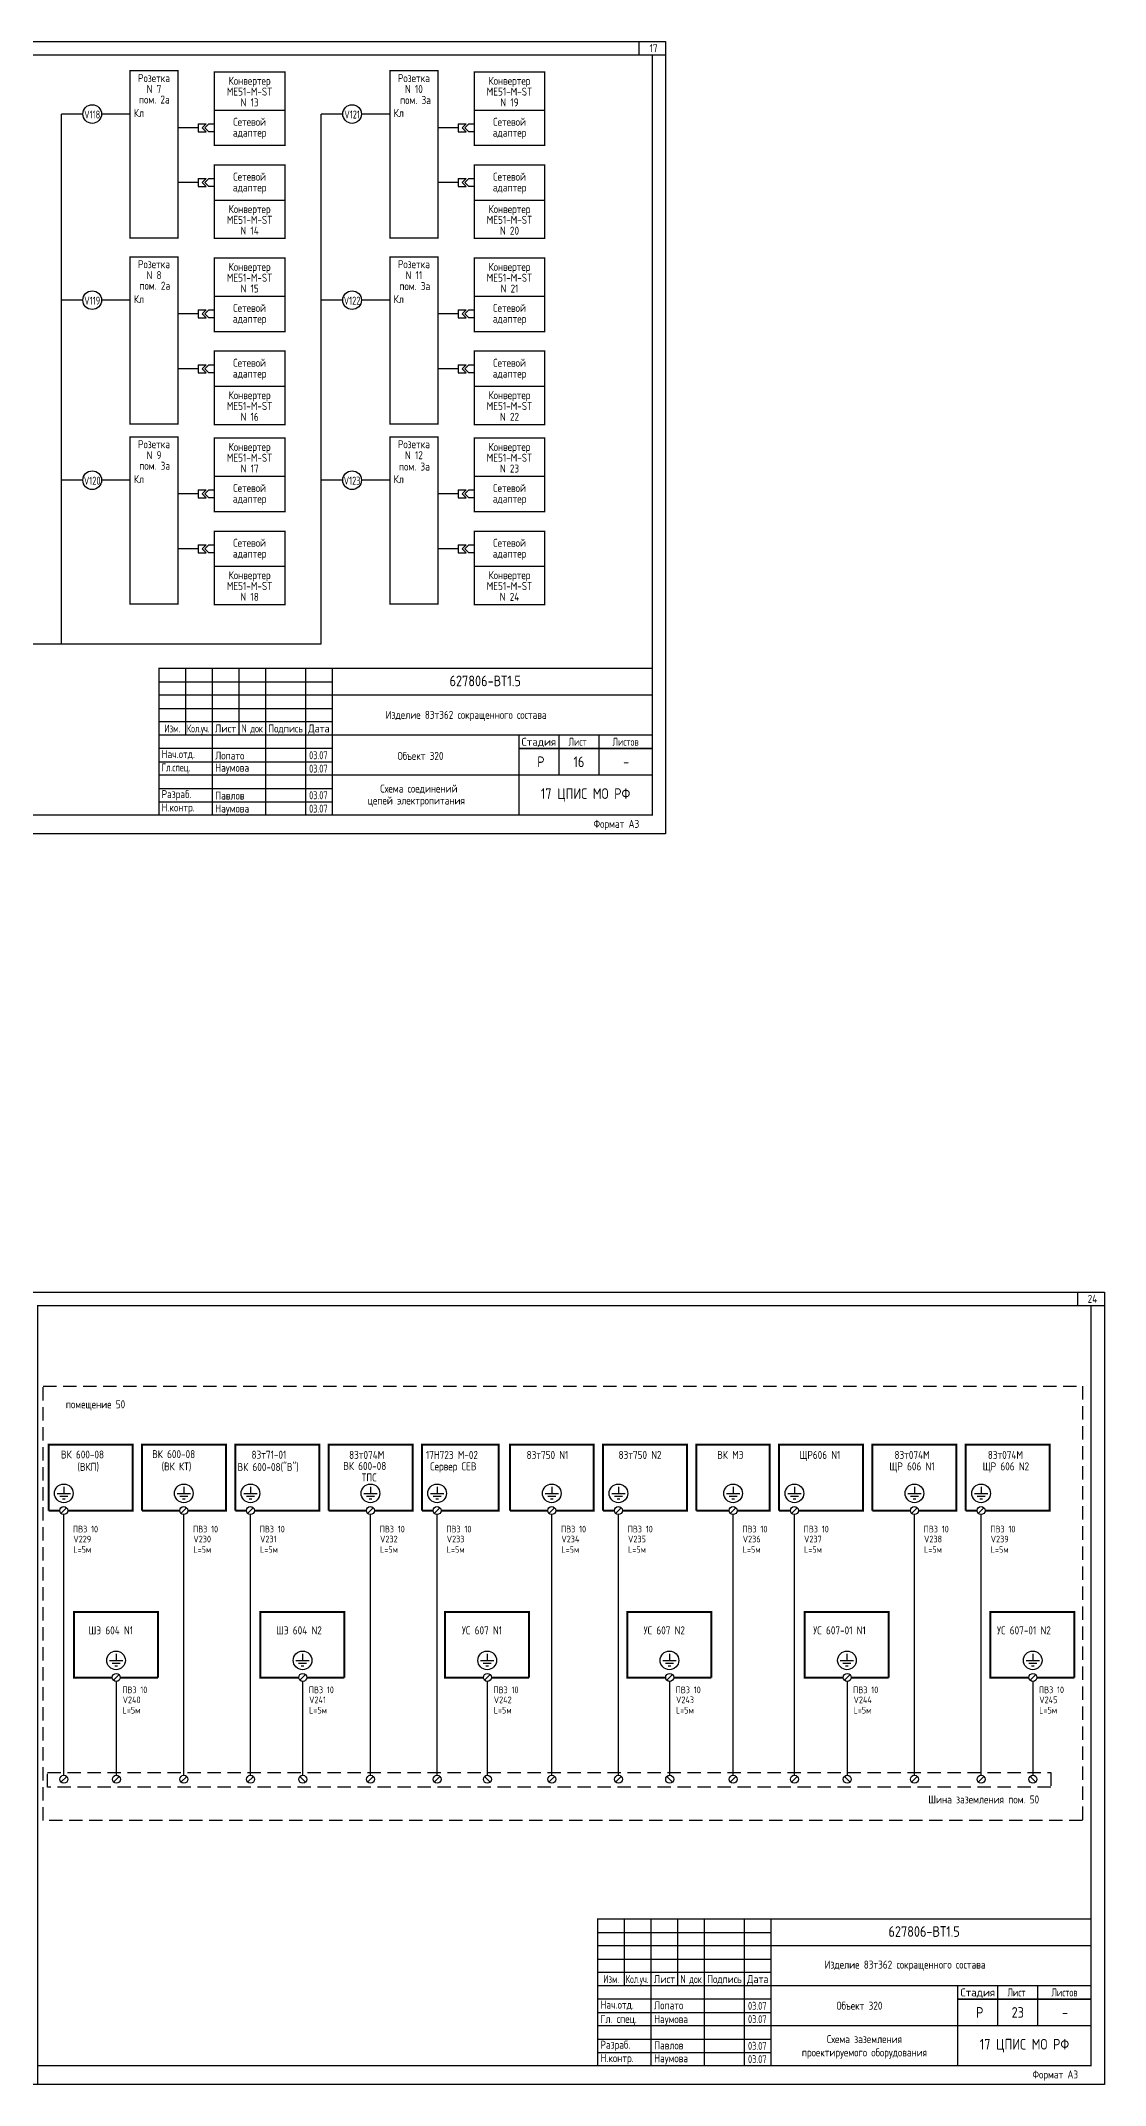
# Model space of a CAD drawing. Header units: millimetres. Extents: x -1014 to 2091, y -2505 to -1739.
# Drawn here: x 1692 to 2091, y -2505 to -1739 of the extents above; entities that cross this region are included whole.
import ezdxf
from ezdxf.enums import TextEntityAlignment as Align

# ---------------------------------------------------------------- set-up
doc = ezdxf.new("R2010")
doc.units = ezdxf.units.MM
doc.linetypes.add('DASHED', pattern=[0.75, 0.5, -0.25])
for name, color, linetype in [('Equipment', 7, 'Continuous'), ('FORMAT', 7, 'Continuous'), ('OBOR', 7, 'Continuous')]:
    doc.layers.add(name, color=color, linetype=linetype)
doc.styles.add('SIMPLEX', font='simplex.shx', dxfattribs={"width": 0.75})
doc.styles.add('SIMPLEX1', font='Simplex.shx', dxfattribs={"width": 0.8})
doc.styles.add('SN', font='Simplex.shx', dxfattribs={"width": 0.8, "oblique": 15})
doc.styles.get("Standard").update_dxf_attribs({"font": 'simplex.shx', "width": 0.8, "height": 2.5})
doc.styles.add('ЕСКД', font='simplex.shx', dxfattribs={"width": 0.8, "height": 2.5})

msp = doc.modelspace()

# ---------------------------------------------------------------- linework, layer by layer
for p, q in [((1699.42, -1965.1), (1699.42, -1766.51)), ((1707.49, -1766.51), (1699.42, -1766.51)), ((1725.17, -1766.51), (1714.49, -1766.51)), ((1750.77, -1770.17), (1750.77, -1773.17)), ((1796.88, -1965.1), (1796.88, -1766.51)), ((1804.95, -1766.51), (1796.88, -1766.51)), ((1822.63, -1766.51), (1811.95, -1766.51)), ((1848.23, -1770.17), (1848.23, -1773.17)), ((1750.77, -1771.67), (1743.16, -1771.67)), ((1848.23, -1771.67), (1840.62, -1771.67)), ((1750.77, -1792.23), (1743.16, -1792.23)), ((1750.77, -1790.73), (1750.77, -1793.73)), ((1848.23, -1792.23), (1840.62, -1792.23)), ((1848.23, -1790.73), (1848.23, -1793.73)), ((1707.49, -1836.28), (1699.42, -1836.28)), ((1725.17, -1836.28), (1714.49, -1836.28)), ((1804.95, -1836.28), (1796.88, -1836.28)), ((1822.63, -1836.28), (1811.95, -1836.28)), ((1750.77, -1841.44), (1743.16, -1841.44)), ((1750.77, -1839.94), (1750.77, -1842.94)), ((1848.23, -1841.44), (1840.62, -1841.44)), ((1848.23, -1839.94), (1848.23, -1842.94)), ((1750.77, -1862), (1743.16, -1862)), ((1750.77, -1860.5), (1750.77, -1863.5)), ((1848.23, -1862), (1840.62, -1862)), ((1848.23, -1860.5), (1848.23, -1863.5)), ((1707.49, -1903.77), (1699.42, -1903.77)), ((1725.17, -1903.77), (1714.49, -1903.77)), ((1750.77, -1907.43), (1750.77, -1910.43)), ((1804.95, -1903.77), (1796.88, -1903.77)), ((1822.63, -1903.77), (1811.95, -1903.77)), ((1848.23, -1907.43), (1848.23, -1910.43)), ((1750.77, -1908.93), (1743.16, -1908.93)), ((1848.23, -1908.93), (1840.62, -1908.93)), ((1750.77, -1929.49), (1743.16, -1929.49)), ((1750.77, -1927.99), (1750.77, -1930.99)), ((1848.23, -1929.49), (1840.62, -1929.49)), ((1848.23, -1927.99), (1848.23, -1930.99)), ((1602.67, -1965.1), (1796.88, -1965.1))]:
    msp.add_line(p, q)
at = {"ltscale": 2}
for p, q in [((1750.77, -1770.17), (1753.77, -1770.17)), ((1750.77, -1770.17), (1753.77, -1770.17)), ((1753.77, -1770.17), (1752.27, -1771.67)), ((1753.77, -1770.17), (1752.27, -1771.67)), ((1754.77, -1770.17), (1753.27, -1771.67)), ((1754.77, -1770.17), (1753.27, -1771.67)), ((1754.77, -1770.17), (1756.77, -1770.17)), ((1754.77, -1770.17), (1756.77, -1770.17)), ((1756.77, -1770.17), (1756.77, -1773.17)), ((1756.77, -1770.17), (1756.77, -1773.17)), ((1848.23, -1770.17), (1851.23, -1770.17)), ((1848.23, -1770.17), (1851.23, -1770.17)), ((1851.23, -1770.17), (1849.73, -1771.67)), ((1851.23, -1770.17), (1849.73, -1771.67)), ((1852.23, -1770.17), (1850.73, -1771.67)), ((1852.23, -1770.17), (1850.73, -1771.67)), ((1852.23, -1770.17), (1854.23, -1770.17)), ((1852.23, -1770.17), (1854.23, -1770.17)), ((1854.23, -1770.17), (1854.23, -1773.17)), ((1854.23, -1770.17), (1854.23, -1773.17)), ((1750.77, -1773.17), (1753.77, -1773.17)), ((1750.77, -1773.17), (1753.77, -1773.17)), ((1753.77, -1773.17), (1752.27, -1771.67)), ((1753.77, -1773.17), (1752.27, -1771.67)), ((1754.77, -1773.17), (1753.27, -1771.67)), ((1754.77, -1773.17), (1753.27, -1771.67)), ((1756.77, -1773.17), (1754.77, -1773.17)), ((1756.77, -1773.17), (1754.77, -1773.17)), ((1848.23, -1773.17), (1851.23, -1773.17)), ((1848.23, -1773.17), (1851.23, -1773.17)), ((1851.23, -1773.17), (1849.73, -1771.67)), ((1851.23, -1773.17), (1849.73, -1771.67)), ((1852.23, -1773.17), (1850.73, -1771.67)), ((1852.23, -1773.17), (1850.73, -1771.67)), ((1854.23, -1773.17), (1852.23, -1773.17)), ((1854.23, -1773.17), (1852.23, -1773.17)), ((1750.77, -1790.73), (1753.77, -1790.73)), ((1750.77, -1790.73), (1753.77, -1790.73)), ((1753.77, -1790.73), (1752.27, -1792.23)), ((1753.77, -1790.73), (1752.27, -1792.23)), ((1753.77, -1793.73), (1752.27, -1792.23)), ((1753.77, -1793.73), (1752.27, -1792.23)), ((1754.77, -1790.73), (1753.27, -1792.23)), ((1754.77, -1790.73), (1753.27, -1792.23)), ((1754.77, -1793.73), (1753.27, -1792.23)), ((1754.77, -1793.73), (1753.27, -1792.23)), ((1754.77, -1790.73), (1756.77, -1790.73)), ((1754.77, -1790.73), (1756.77, -1790.73)), ((1756.77, -1790.73), (1756.77, -1793.73)), ((1756.77, -1790.73), (1756.77, -1793.73)), ((1848.23, -1790.73), (1851.23, -1790.73)), ((1848.23, -1790.73), (1851.23, -1790.73)), ((1851.23, -1790.73), (1849.73, -1792.23)), ((1851.23, -1790.73), (1849.73, -1792.23)), ((1851.23, -1793.73), (1849.73, -1792.23)), ((1851.23, -1793.73), (1849.73, -1792.23)), ((1852.23, -1790.73), (1850.73, -1792.23)), ((1852.23, -1790.73), (1850.73, -1792.23)), ((1852.23, -1793.73), (1850.73, -1792.23)), ((1852.23, -1793.73), (1850.73, -1792.23)), ((1852.23, -1790.73), (1854.23, -1790.73)), ((1852.23, -1790.73), (1854.23, -1790.73)), ((1854.23, -1790.73), (1854.23, -1793.73)), ((1854.23, -1790.73), (1854.23, -1793.73)), ((1750.77, -1793.73), (1753.77, -1793.73)), ((1750.77, -1793.73), (1753.77, -1793.73)), ((1756.77, -1793.73), (1754.77, -1793.73)), ((1756.77, -1793.73), (1754.77, -1793.73)), ((1848.23, -1793.73), (1851.23, -1793.73)), ((1848.23, -1793.73), (1851.23, -1793.73)), ((1854.23, -1793.73), (1852.23, -1793.73)), ((1854.23, -1793.73), (1852.23, -1793.73)), ((1750.77, -1839.94), (1753.77, -1839.94)), ((1750.77, -1839.94), (1753.77, -1839.94)), ((1750.77, -1842.94), (1753.77, -1842.94)), ((1750.77, -1842.94), (1753.77, -1842.94)), ((1753.77, -1839.94), (1752.27, -1841.44)), ((1753.77, -1839.94), (1752.27, -1841.44)), ((1753.77, -1842.94), (1752.27, -1841.44)), ((1753.77, -1842.94), (1752.27, -1841.44)), ((1754.77, -1839.94), (1753.27, -1841.44)), ((1754.77, -1839.94), (1753.27, -1841.44)), ((1754.77, -1842.94), (1753.27, -1841.44)), ((1754.77, -1842.94), (1753.27, -1841.44)), ((1754.77, -1839.94), (1756.77, -1839.94)), ((1754.77, -1839.94), (1756.77, -1839.94)), ((1756.77, -1842.94), (1754.77, -1842.94)), ((1756.77, -1842.94), (1754.77, -1842.94)), ((1756.77, -1839.94), (1756.77, -1842.94)), ((1756.77, -1839.94), (1756.77, -1842.94)), ((1848.23, -1839.94), (1851.23, -1839.94)), ((1848.23, -1839.94), (1851.23, -1839.94)), ((1848.23, -1842.94), (1851.23, -1842.94)), ((1848.23, -1842.94), (1851.23, -1842.94)), ((1851.23, -1839.94), (1849.73, -1841.44)), ((1851.23, -1839.94), (1849.73, -1841.44)), ((1851.23, -1842.94), (1849.73, -1841.44)), ((1851.23, -1842.94), (1849.73, -1841.44)), ((1852.23, -1839.94), (1850.73, -1841.44)), ((1852.23, -1839.94), (1850.73, -1841.44)), ((1852.23, -1842.94), (1850.73, -1841.44)), ((1852.23, -1842.94), (1850.73, -1841.44)), ((1852.23, -1839.94), (1854.23, -1839.94)), ((1852.23, -1839.94), (1854.23, -1839.94)), ((1854.23, -1842.94), (1852.23, -1842.94)), ((1854.23, -1842.94), (1852.23, -1842.94)), ((1854.23, -1839.94), (1854.23, -1842.94)), ((1854.23, -1839.94), (1854.23, -1842.94)), ((1750.77, -1860.5), (1753.77, -1860.5)), ((1750.77, -1860.5), (1753.77, -1860.5)), ((1753.77, -1860.5), (1752.27, -1862)), ((1753.77, -1860.5), (1752.27, -1862)), ((1753.77, -1863.5), (1752.27, -1862)), ((1753.77, -1863.5), (1752.27, -1862)), ((1754.77, -1860.5), (1753.27, -1862)), ((1754.77, -1860.5), (1753.27, -1862)), ((1754.77, -1863.5), (1753.27, -1862)), ((1754.77, -1863.5), (1753.27, -1862)), ((1754.77, -1860.5), (1756.77, -1860.5)), ((1754.77, -1860.5), (1756.77, -1860.5)), ((1756.77, -1860.5), (1756.77, -1863.5)), ((1756.77, -1860.5), (1756.77, -1863.5)), ((1848.23, -1860.5), (1851.23, -1860.5)), ((1848.23, -1860.5), (1851.23, -1860.5)), ((1851.23, -1860.5), (1849.73, -1862)), ((1851.23, -1860.5), (1849.73, -1862)), ((1851.23, -1863.5), (1849.73, -1862)), ((1851.23, -1863.5), (1849.73, -1862)), ((1852.23, -1860.5), (1850.73, -1862)), ((1852.23, -1860.5), (1850.73, -1862)), ((1852.23, -1863.5), (1850.73, -1862)), ((1852.23, -1863.5), (1850.73, -1862)), ((1852.23, -1860.5), (1854.23, -1860.5)), ((1852.23, -1860.5), (1854.23, -1860.5)), ((1854.23, -1860.5), (1854.23, -1863.5)), ((1854.23, -1860.5), (1854.23, -1863.5)), ((1750.77, -1863.5), (1753.77, -1863.5)), ((1750.77, -1863.5), (1753.77, -1863.5)), ((1756.77, -1863.5), (1754.77, -1863.5)), ((1756.77, -1863.5), (1754.77, -1863.5)), ((1848.23, -1863.5), (1851.23, -1863.5)), ((1848.23, -1863.5), (1851.23, -1863.5)), ((1854.23, -1863.5), (1852.23, -1863.5)), ((1854.23, -1863.5), (1852.23, -1863.5)), ((1750.77, -1907.43), (1753.77, -1907.43)), ((1750.77, -1907.43), (1753.77, -1907.43)), ((1753.77, -1907.43), (1752.27, -1908.93)), ((1753.77, -1907.43), (1752.27, -1908.93)), ((1754.77, -1907.43), (1753.27, -1908.93)), ((1754.77, -1907.43), (1753.27, -1908.93)), ((1754.77, -1907.43), (1756.77, -1907.43)), ((1754.77, -1907.43), (1756.77, -1907.43)), ((1756.77, -1907.43), (1756.77, -1910.43)), ((1756.77, -1907.43), (1756.77, -1910.43)), ((1848.23, -1907.43), (1851.23, -1907.43)), ((1848.23, -1907.43), (1851.23, -1907.43)), ((1851.23, -1907.43), (1849.73, -1908.93)), ((1851.23, -1907.43), (1849.73, -1908.93)), ((1852.23, -1907.43), (1850.73, -1908.93)), ((1852.23, -1907.43), (1850.73, -1908.93)), ((1852.23, -1907.43), (1854.23, -1907.43)), ((1852.23, -1907.43), (1854.23, -1907.43)), ((1854.23, -1907.43), (1854.23, -1910.43)), ((1854.23, -1907.43), (1854.23, -1910.43)), ((1750.77, -1910.43), (1753.77, -1910.43)), ((1750.77, -1910.43), (1753.77, -1910.43)), ((1753.77, -1910.43), (1752.27, -1908.93)), ((1753.77, -1910.43), (1752.27, -1908.93)), ((1754.77, -1910.43), (1753.27, -1908.93)), ((1754.77, -1910.43), (1753.27, -1908.93)), ((1756.77, -1910.43), (1754.77, -1910.43)), ((1756.77, -1910.43), (1754.77, -1910.43)), ((1848.23, -1910.43), (1851.23, -1910.43)), ((1848.23, -1910.43), (1851.23, -1910.43)), ((1851.23, -1910.43), (1849.73, -1908.93)), ((1851.23, -1910.43), (1849.73, -1908.93)), ((1852.23, -1910.43), (1850.73, -1908.93)), ((1852.23, -1910.43), (1850.73, -1908.93)), ((1854.23, -1910.43), (1852.23, -1910.43)), ((1854.23, -1910.43), (1852.23, -1910.43)), ((1750.77, -1927.99), (1753.77, -1927.99)), ((1750.77, -1927.99), (1753.77, -1927.99)), ((1750.77, -1930.99), (1753.77, -1930.99)), ((1750.77, -1930.99), (1753.77, -1930.99)), ((1753.77, -1927.99), (1752.27, -1929.49)), ((1753.77, -1927.99), (1752.27, -1929.49)), ((1753.77, -1930.99), (1752.27, -1929.49)), ((1753.77, -1930.99), (1752.27, -1929.49)), ((1754.77, -1927.99), (1753.27, -1929.49)), ((1754.77, -1927.99), (1753.27, -1929.49)), ((1754.77, -1930.99), (1753.27, -1929.49)), ((1754.77, -1930.99), (1753.27, -1929.49)), ((1754.77, -1927.99), (1756.77, -1927.99)), ((1754.77, -1927.99), (1756.77, -1927.99)), ((1756.77, -1930.99), (1754.77, -1930.99)), ((1756.77, -1930.99), (1754.77, -1930.99)), ((1756.77, -1927.99), (1756.77, -1930.99)), ((1756.77, -1927.99), (1756.77, -1930.99)), ((1848.23, -1927.99), (1851.23, -1927.99)), ((1848.23, -1927.99), (1851.23, -1927.99)), ((1848.23, -1930.99), (1851.23, -1930.99)), ((1848.23, -1930.99), (1851.23, -1930.99)), ((1851.23, -1927.99), (1849.73, -1929.49)), ((1851.23, -1927.99), (1849.73, -1929.49)), ((1851.23, -1930.99), (1849.73, -1929.49)), ((1851.23, -1930.99), (1849.73, -1929.49)), ((1852.23, -1927.99), (1850.73, -1929.49)), ((1852.23, -1927.99), (1850.73, -1929.49)), ((1852.23, -1930.99), (1850.73, -1929.49)), ((1852.23, -1930.99), (1850.73, -1929.49)), ((1852.23, -1927.99), (1854.23, -1927.99)), ((1852.23, -1927.99), (1854.23, -1927.99)), ((1854.23, -1930.99), (1852.23, -1930.99)), ((1854.23, -1930.99), (1852.23, -1930.99)), ((1854.23, -1927.99), (1854.23, -1930.99)), ((1854.23, -1927.99), (1854.23, -1930.99))]:
    msp.add_line(p, q, dxfattribs=at)
at = {"linetype": 'Continuous', "const_width": 0.5}
for points in [[(1926, -1744.34), (1916, -1744.34), (1916, -1739.34)], [(1871, -2004.34), (1921, -2004.34)], [(2090.59, -2213.15), (2080.59, -2213.15), (2080.59, -2208.15)], [(2035.59, -2473.15), (2085.59, -2473.15)]]:
    msp.add_lwpolyline(points, dxfattribs=at)
at = {"const_width": 0.5}
for points in [[(1743.16, -1812.95), (1725.17, -1812.95), (1725.17, -1750.29), (1743.16, -1750.29)], [(1756.77, -1778.27), (1783.26, -1778.27), (1783.26, -1750.74), (1756.77, -1750.74)], [(1840.62, -1812.95), (1822.63, -1812.95), (1822.63, -1750.29), (1840.62, -1750.29)], [(1854.23, -1778.27), (1880.72, -1778.27), (1880.72, -1750.74), (1854.23, -1750.74)], [(1756.77, -1778.27), (1783.26, -1778.27), (1783.26, -1765.07), (1756.77, -1765.07)], [(1854.23, -1778.27), (1880.72, -1778.27), (1880.72, -1765.07), (1854.23, -1765.07)], [(1756.77, -1798.83), (1783.26, -1798.83), (1783.26, -1785.63), (1756.77, -1785.63)], [(1756.77, -1813.16), (1783.26, -1813.16), (1783.26, -1785.63), (1756.77, -1785.63)], [(1854.23, -1798.83), (1880.72, -1798.83), (1880.72, -1785.63), (1854.23, -1785.63)], [(1854.23, -1813.16), (1880.72, -1813.16), (1880.72, -1785.63), (1854.23, -1785.63)], [(1743.16, -1882.72), (1725.17, -1882.72), (1725.17, -1820.06), (1743.16, -1820.06)], [(1756.77, -1848.04), (1783.26, -1848.04), (1783.26, -1820.51), (1756.77, -1820.51)], [(1840.62, -1882.72), (1822.63, -1882.72), (1822.63, -1820.06), (1840.62, -1820.06)], [(1854.23, -1848.04), (1880.72, -1848.04), (1880.72, -1820.51), (1854.23, -1820.51)], [(1756.77, -1848.04), (1783.26, -1848.04), (1783.26, -1834.84), (1756.77, -1834.84)], [(1854.23, -1848.04), (1880.72, -1848.04), (1880.72, -1834.84), (1854.23, -1834.84)], [(1756.77, -1868.59), (1783.26, -1868.59), (1783.26, -1855.4), (1756.77, -1855.4)], [(1756.77, -1882.93), (1783.26, -1882.93), (1783.26, -1855.4), (1756.77, -1855.4)], [(1854.23, -1868.59), (1880.72, -1868.59), (1880.72, -1855.4), (1854.23, -1855.4)], [(1854.23, -1882.93), (1880.72, -1882.93), (1880.72, -1855.4), (1854.23, -1855.4)], [(1743.16, -1950.21), (1725.17, -1950.21), (1725.17, -1887.55), (1743.16, -1887.55)], [(1756.77, -1915.52), (1783.26, -1915.52), (1783.26, -1888), (1756.77, -1888)], [(1840.62, -1950.21), (1822.63, -1950.21), (1822.63, -1887.55), (1840.62, -1887.55)], [(1854.23, -1915.52), (1880.72, -1915.52), (1880.72, -1888), (1854.23, -1888)], [(1756.77, -1915.52), (1783.26, -1915.52), (1783.26, -1902.33), (1756.77, -1902.33)], [(1854.23, -1915.52), (1880.72, -1915.52), (1880.72, -1902.33), (1854.23, -1902.33)], [(1756.77, -1936.08), (1783.26, -1936.08), (1783.26, -1922.89), (1756.77, -1922.89)], [(1756.77, -1950.42), (1783.26, -1950.42), (1783.26, -1922.89), (1756.77, -1922.89)], [(1854.23, -1936.08), (1880.72, -1936.08), (1880.72, -1922.89), (1854.23, -1922.89)], [(1854.23, -1950.42), (1880.72, -1950.42), (1880.72, -1922.89), (1854.23, -1922.89)]]:
    msp.add_lwpolyline(points, close=True, dxfattribs=at)
at = {"color": 4, "linetype": 'Continuous'}
for centre in [(1710.99, -1766.51), (1710.99, -1766.51), (1808.45, -1766.51), (1808.45, -1766.51), (1710.99, -1836.28), (1710.99, -1836.28), (1808.45, -1836.28), (1808.45, -1836.28), (1710.99, -1903.77), (1710.99, -1903.77), (1808.45, -1903.77), (1808.45, -1903.77)]:
    msp.add_circle(centre, 3.5, dxfattribs=at)
at = {"layer": 'Equipment'}
for p, q in [((1697.83, -2283.57), (1702.83, -2283.57)), ((1700.33, -2281.07), (1700.33, -2283.57)), ((1742.83, -2283.57), (1747.83, -2283.57)), ((1745.33, -2281.07), (1745.33, -2283.57)), ((1767.83, -2283.57), (1772.83, -2283.57)), ((1770.33, -2281.07), (1770.33, -2283.57)), ((1812.83, -2283.57), (1817.83, -2283.57)), ((1815.33, -2281.07), (1815.33, -2283.57)), ((1837.83, -2283.57), (1842.83, -2283.57)), ((1840.33, -2281.07), (1840.33, -2283.57)), ((1880.83, -2283.57), (1885.83, -2283.57)), ((1883.33, -2281.07), (1883.33, -2283.57)), ((1905.83, -2283.57), (1910.83, -2283.57)), ((1908.33, -2281.07), (1908.33, -2283.57)), ((1948.83, -2283.57), (1953.83, -2283.57)), ((1951.33, -2281.07), (1951.33, -2283.57)), ((1971.83, -2283.57), (1976.83, -2283.57)), ((1974.33, -2281.07), (1974.33, -2283.57)), ((2016.83, -2283.57), (2021.83, -2283.57)), ((2019.33, -2281.07), (2019.33, -2283.57)), ((2041.83, -2283.57), (2046.83, -2283.57)), ((2044.33, -2281.07), (2044.33, -2283.57)), ((1698.83, -2284.57), (1701.83, -2284.57)), ((1699.83, -2285.57), (1700.83, -2285.57)), ((1743.83, -2284.57), (1746.83, -2284.57)), ((1744.83, -2285.57), (1745.83, -2285.57)), ((1768.83, -2284.57), (1771.83, -2284.57)), ((1769.83, -2285.57), (1770.83, -2285.57)), ((1813.83, -2284.57), (1816.83, -2284.57)), ((1814.83, -2285.57), (1815.83, -2285.57)), ((1838.83, -2284.57), (1841.83, -2284.57)), ((1839.83, -2285.57), (1840.83, -2285.57)), ((1881.83, -2284.57), (1884.83, -2284.57)), ((1882.83, -2285.57), (1883.83, -2285.57)), ((1906.83, -2284.57), (1909.83, -2284.57)), ((1907.83, -2285.57), (1908.83, -2285.57)), ((1949.83, -2284.57), (1952.83, -2284.57)), ((1950.83, -2285.57), (1951.83, -2285.57)), ((1972.83, -2284.57), (1975.83, -2284.57)), ((1973.83, -2285.57), (1974.83, -2285.57)), ((2017.83, -2284.57), (2020.83, -2284.57)), ((2018.83, -2285.57), (2019.83, -2285.57)), ((2042.83, -2284.57), (2045.83, -2284.57)), ((2043.83, -2285.57), (2044.83, -2285.57)), ((1719.93, -2343.68), (1719.93, -2346.18)), ((1789.88, -2343.68), (1789.88, -2346.18)), ((1859.11, -2343.68), (1859.11, -2346.18)), ((1927.45, -2343.68), (1927.45, -2346.18)), ((1994.04, -2343.68), (1994.04, -2346.18)), ((2063.68, -2343.68), (2063.68, -2346.18)), ((1717.43, -2346.18), (1722.43, -2346.18)), ((1718.43, -2347.18), (1721.43, -2347.18)), ((1719.43, -2348.18), (1720.43, -2348.18)), ((1787.38, -2346.18), (1792.38, -2346.18)), ((1788.38, -2347.18), (1791.38, -2347.18)), ((1789.38, -2348.18), (1790.38, -2348.18)), ((1856.61, -2346.18), (1861.61, -2346.18)), ((1857.61, -2347.18), (1860.61, -2347.18)), ((1858.61, -2348.18), (1859.61, -2348.18)), ((1924.95, -2346.18), (1929.95, -2346.18)), ((1925.95, -2347.18), (1928.95, -2347.18)), ((1926.95, -2348.18), (1927.95, -2348.18)), ((1991.54, -2346.18), (1996.54, -2346.18)), ((1992.54, -2347.18), (1995.54, -2347.18)), ((1993.54, -2348.18), (1994.54, -2348.18)), ((2061.18, -2346.18), (2066.18, -2346.18)), ((2062.18, -2347.18), (2065.18, -2347.18)), ((2063.18, -2348.18), (2064.18, -2348.18))]:
    msp.add_line(p, q, dxfattribs=at)
at = {"layer": 'Equipment', "linetype": 'DASHED', "ltscale": 10}
for points in [[(1692.63, -2243.43), (2082.3, -2243.43), (2082.3, -2406.26), (1692.63, -2406.26)], [(1694.18, -2388.17), (2070.49, -2388.17), (2070.49, -2393.67), (1694.18, -2393.67)]]:
    msp.add_lwpolyline(points, close=True, dxfattribs=at)
at = {"layer": 'Equipment'}
for points in [[(1701.37, -2288.94), (1699.25, -2291.06)], [(1746.37, -2288.94), (1744.25, -2291.06)], [(1771.37, -2288.94), (1769.25, -2291.06)], [(1816.37, -2288.94), (1814.25, -2291.06)], [(1841.37, -2288.94), (1839.25, -2291.06)], [(1884.37, -2288.94), (1882.25, -2291.06)], [(1909.37, -2288.94), (1907.25, -2291.06)], [(1952.37, -2288.94), (1950.25, -2291.06)], [(1975.37, -2288.94), (1973.25, -2291.06)], [(2020.37, -2288.94), (2018.25, -2291.06)], [(2045.37, -2288.94), (2043.25, -2291.06)], [(1721.08, -2351.49), (1718.96, -2353.61)], [(1791.03, -2351.49), (1788.91, -2353.61)], [(1860.26, -2351.49), (1858.14, -2353.61)], [(1928.6, -2351.49), (1926.48, -2353.61)], [(1995.19, -2351.49), (1993.07, -2353.61)], [(2064.83, -2351.49), (2062.71, -2353.61)], [(1701.41, -2389.69), (1699.28, -2391.81)], [(1721.11, -2389.7), (1718.99, -2391.82)], [(1746.41, -2389.69), (1744.28, -2391.81)], [(1771.41, -2389.69), (1769.28, -2391.81)], [(1788.91, -2389.7), (1791.03, -2391.82)], [(1816.41, -2389.69), (1814.28, -2391.81)], [(1841.41, -2389.69), (1839.28, -2391.81)], [(1858.14, -2389.7), (1860.26, -2391.82)], [(1884.41, -2389.69), (1882.28, -2391.81)], [(1909.41, -2389.69), (1907.28, -2391.81)], [(1926.48, -2389.7), (1928.6, -2391.82)], [(1952.41, -2389.69), (1950.28, -2391.81)], [(1975.41, -2389.69), (1973.28, -2391.81)], [(1993.07, -2389.7), (1995.19, -2391.82)], [(2020.41, -2389.69), (2018.28, -2391.81)], [(2045.41, -2389.69), (2043.28, -2391.81)], [(2062.71, -2389.7), (2064.83, -2391.82)]]:
    msp.add_lwpolyline(points, dxfattribs=at)
at = {"layer": 'Equipment', "const_width": 0.5}
for points in [[(1700.31, -2291.5), (1700.31, -2389.25)], [(1745.31, -2291.5), (1745.31, -2389.25)], [(1770.31, -2291.5), (1770.31, -2389.25)], [(1815.31, -2291.5), (1815.31, -2389.25)], [(1840.31, -2291.5), (1840.31, -2389.25)], [(1883.31, -2291.5), (1883.31, -2389.25)], [(1908.31, -2291.5), (1908.31, -2389.25)], [(1951.31, -2291.5), (1951.31, -2389.25)], [(1974.31, -2291.5), (1974.31, -2389.25)], [(2019.31, -2291.5), (2019.31, -2389.25)], [(2044.31, -2291.5), (2044.31, -2389.25)], [(1720.02, -2354.05), (1720.02, -2389.26)], [(1789.97, -2354.05), (1789.97, -2389.26)], [(1859.2, -2354.05), (1859.2, -2389.26)], [(1927.54, -2354.05), (1927.54, -2389.26)], [(1994.13, -2354.05), (1994.13, -2389.26)], [(2063.77, -2354.05), (2063.77, -2389.26)]]:
    msp.add_lwpolyline(points, dxfattribs=at)
at = {"layer": 'Equipment'}
for centre, radius in [((1700.33, -2283.57), 3.5), ((1745.33, -2283.57), 3.5), ((1770.33, -2283.57), 3.5), ((1815.33, -2283.57), 3.5), ((1840.33, -2283.57), 3.5), ((1883.33, -2283.57), 3.5), ((1908.33, -2283.57), 3.5), ((1951.33, -2283.57), 3.5), ((1974.33, -2283.57), 3.5), ((2019.33, -2283.57), 3.5), ((2044.33, -2283.57), 3.5), ((1700.31, -2290), 1.5), ((1745.31, -2290), 1.5), ((1770.31, -2290), 1.5), ((1815.31, -2290), 1.5), ((1840.31, -2290), 1.5), ((1883.31, -2290), 1.5), ((1908.31, -2290), 1.5), ((1951.31, -2290), 1.5), ((1974.31, -2290), 1.5), ((2019.31, -2290), 1.5), ((2044.31, -2290), 1.5), ((1719.93, -2346.18), 3.5), ((1789.88, -2346.18), 3.5), ((1859.11, -2346.18), 3.5), ((1927.45, -2346.18), 3.5), ((1994.04, -2346.18), 3.5), ((2063.68, -2346.18), 3.5), ((1720.02, -2352.55), 1.5), ((1789.97, -2352.55), 1.5), ((1859.2, -2352.55), 1.5), ((1927.54, -2352.55), 1.5), ((1994.13, -2352.55), 1.5), ((2063.77, -2352.55), 1.5), ((1700.35, -2390.75), 1.5), ((1720.05, -2390.76), 1.5), ((1745.35, -2390.75), 1.5), ((1770.35, -2390.75), 1.5), ((1789.97, -2390.76), 1.5), ((1815.35, -2390.75), 1.5), ((1840.35, -2390.75), 1.5), ((1859.2, -2390.76), 1.5), ((1883.35, -2390.75), 1.5), ((1908.35, -2390.75), 1.5), ((1927.54, -2390.76), 1.5), ((1951.35, -2390.75), 1.5), ((1974.35, -2390.75), 1.5), ((1994.13, -2390.76), 1.5), ((2019.35, -2390.75), 1.5), ((2044.35, -2390.75), 1.5), ((2063.77, -2390.76), 1.5)]:
    msp.add_circle(centre, radius, dxfattribs=at)
at = {"layer": 'FORMAT', "ltscale": 10}
for p, q in [((1736, -1979.34), (1801, -1979.34)), ((1801, -1984.34), (1736, -1984.34)), ((1736, -1989.34), (1801, -1989.34)), ((1801, -1994.34), (1736, -1994.34)), ((1801, -2004.34), (1736, -2004.34)), ((1736, -2009.34), (1801, -2009.34)), ((1801, -2014.34), (1736, -2014.34)), ((1736, -2019.34), (1801, -2019.34)), ((1736, -2024.34), (1801, -2024.34)), ((1900.59, -2448.15), (1965.59, -2448.15)), ((1965.59, -2453.15), (1900.59, -2453.15)), ((1900.59, -2458.15), (1965.59, -2458.15)), ((1965.59, -2463.15), (1900.59, -2463.15)), ((1965.59, -2473.15), (1900.59, -2473.15)), ((1900.59, -2478.15), (1965.59, -2478.15)), ((1965.59, -2483.15), (1900.59, -2483.15)), ((1900.59, -2488.15), (1965.59, -2488.15)), ((1900.59, -2493.15), (1965.59, -2493.15))]:
    msp.add_line(p, q, dxfattribs=at)
for points in [[(1506, -2036.34), (1506, -1739.34), (1926, -1739.34), (1926, -2036.34), (1506, -2036.34)], [(1670.59, -2505.15), (1670.59, -2208.15), (2090.59, -2208.15), (2090.59, -2505.15), (1670.59, -2505.15)]]:
    msp.add_lwpolyline(points, dxfattribs=at)
at = {"layer": 'FORMAT', "ltscale": 10, "const_width": 0.5}
for points in [[(1526, -2029.34), (1526, -1744.34), (1921, -1744.34), (1921, -2029.34), (1526, -2029.34)], [(1736, -2029.34), (1736, -1974.34), (1921, -1974.34)], [(1746, -1974.34), (1746, -1999.34)], [(1756, -1974.34), (1756, -2029.34)], [(1766, -1974.34), (1766, -1999.34)], [(1776, -1974.34), (1776, -2029.34)], [(1791, -1974.34), (1791, -2029.34)], [(1801, -1974.34), (1801, -2029.34)], [(1801, -1984.34), (1921, -1984.34)], [(1736, -1999.34), (1921, -1999.34)], [(1871, -1999.34), (1871, -2029.34)], [(1886, -1999.34), (1886, -2014.34)], [(1901, -1999.34), (1901, -2014.34)], [(1801, -2014.34), (1921, -2014.34)], [(1690.59, -2505.15), (1690.59, -2213.15), (2085.59, -2213.15), (2085.59, -2498.15), (1690.59, -2498.15)], [(1900.59, -2498.15), (1900.59, -2443.15), (2085.59, -2443.15)], [(1910.59, -2443.15), (1910.59, -2468.15)], [(1920.59, -2443.15), (1920.59, -2498.15)], [(1930.59, -2443.15), (1930.59, -2468.15)], [(1940.59, -2443.15), (1940.59, -2498.15)], [(1955.59, -2443.15), (1955.59, -2498.15)], [(1965.59, -2443.15), (1965.59, -2498.15)], [(1965.59, -2453.15), (2085.59, -2453.15)], [(1900.59, -2468.15), (2085.59, -2468.15)], [(2035.59, -2468.15), (2035.59, -2498.15)], [(2050.59, -2468.15), (2050.59, -2483.15)], [(2065.59, -2468.15), (2065.59, -2483.15)], [(1965.59, -2483.15), (2085.59, -2483.15)]]:
    msp.add_lwpolyline(points, dxfattribs=at)
at = {"layer": 'FORMAT', "linetype": 'Continuous'}
for points in [[(1871, -2004.34), (1921, -2004.34)], [(2035.59, -2473.15), (2085.59, -2473.15)]]:
    msp.add_lwpolyline(points, dxfattribs=at)
at = {"layer": 'OBOR', "color": 0, "const_width": 0.75}
for points in [[(1694.6, -2290), (1694.6, -2290), (1694.6, -2265.27), (1726.1, -2265.27), (1726.1, -2290), (1701.81, -2290)], [(1729.6, -2290), (1729.6, -2290), (1729.6, -2265.27), (1761.1, -2265.27), (1761.1, -2290), (1746.81, -2290)], [(1764.6, -2290), (1764.6, -2290), (1764.6, -2265.27), (1796.1, -2265.27), (1796.1, -2290), (1771.81, -2290)], [(1799.6, -2290), (1799.6, -2290), (1799.6, -2265.27), (1831.1, -2265.27), (1831.1, -2290), (1816.81, -2290)], [(1834.6, -2290), (1834.6, -2290), (1834.6, -2265.27), (1863.38, -2265.27), (1863.38, -2290), (1841.81, -2290)], [(1867.6, -2290), (1867.6, -2290), (1867.6, -2265.27), (1899.1, -2265.27), (1899.1, -2290), (1884.81, -2290)], [(1902.6, -2290), (1902.6, -2290), (1902.6, -2265.27), (1934.1, -2265.27), (1934.1, -2290), (1909.81, -2290)], [(1937.6, -2290), (1937.6, -2290), (1937.6, -2265.27), (1965.1, -2265.27), (1965.1, -2290), (1952.81, -2290)], [(1968.6, -2290), (1968.6, -2290), (1968.6, -2265.27), (2000.1, -2265.27), (2000.1, -2290), (1975.81, -2290)], [(2003.6, -2290), (2003.6, -2290), (2003.6, -2265.27), (2035.1, -2265.27), (2035.1, -2290), (2020.81, -2290)], [(2038.6, -2290), (2038.6, -2290), (2038.6, -2265.27), (2070.1, -2265.27), (2070.1, -2290), (2045.81, -2290)], [(1698.81, -2290), (1694.6, -2290)], [(1743.81, -2290), (1729.6, -2290)], [(1768.81, -2290), (1764.6, -2290)], [(1813.81, -2290), (1799.6, -2290)], [(1838.81, -2290), (1834.6, -2290)], [(1881.81, -2290), (1867.6, -2290)], [(1906.81, -2290), (1902.6, -2290)], [(1949.81, -2290), (1937.6, -2290)], [(1972.81, -2290), (1968.6, -2290)], [(2017.81, -2290), (2003.6, -2290)], [(2042.81, -2290), (2038.6, -2290)], [(1718.53, -2352.72), (1704.1, -2352.72), (1704.1, -2327.99), (1735.6, -2327.99), (1735.6, -2352.72), (1735.6, -2352.72)], [(1788.48, -2352.72), (1774.05, -2352.72), (1774.05, -2327.99), (1805.55, -2327.99), (1805.55, -2352.72), (1805.55, -2352.72)], [(1857.71, -2352.72), (1843.28, -2352.72), (1843.28, -2327.99), (1874.78, -2327.99), (1874.78, -2352.72), (1874.78, -2352.72)], [(1926.05, -2352.72), (1911.62, -2352.72), (1911.62, -2327.99), (1943.12, -2327.99), (1943.12, -2352.72), (1943.12, -2352.72)], [(1992.64, -2352.72), (1978.21, -2352.72), (1978.21, -2327.99), (2009.71, -2327.99), (2009.71, -2352.72), (2009.71, -2352.72)], [(2062.28, -2352.72), (2047.85, -2352.72), (2047.85, -2327.99), (2079.35, -2327.99), (2079.35, -2352.72), (2079.35, -2352.72)], [(1735.6, -2352.72), (1721.51, -2352.72)], [(1805.55, -2352.72), (1791.46, -2352.72)], [(1874.78, -2352.72), (1860.69, -2352.72)], [(1943.12, -2352.72), (1929.03, -2352.72)], [(2009.71, -2352.72), (1995.62, -2352.72)], [(2079.35, -2352.72), (2065.26, -2352.72)]]:
    msp.add_lwpolyline(points, dxfattribs=at)

# ---------------------------------------------------------------- texts
at = {"width": 0.8}
for s, p in [('Розетка', (1734.17, -1753.03)), ('Конвертер', (1770.02, -1754.04)), ('Розетка', (1831.63, -1753.03)), ('Конвертер', (1867.48, -1754.04)), ('пом. 2а', (1734.27, -1761.08)), ('N 7', (1734.17, -1757.14)), ('ME51-M-ST', (1770.02, -1758.1)), ('N 13', (1770.02, -1762.15)), ('пом. 3а', (1832.22, -1761.26)), ('N 10', (1831.63, -1757.14)), ('ME51-M-ST', (1867.48, -1758.1)), ('N 19', (1867.48, -1762.15)), ('Сетевой', (1770.02, -1769.43)), ('Сетевой', (1867.48, -1769.43)), ('адаптер', (1770.02, -1773.49)), ('адаптер', (1867.48, -1773.49)), ('Сетевой', (1770.02, -1789.99)), ('Сетевой', (1867.48, -1789.99)), ('Конвертер', (1770.02, -1802.13)), ('адаптер', (1770.02, -1794.05)), ('Конвертер', (1867.48, -1802.13)), ('адаптер', (1867.48, -1794.05)), ('ME51-M-ST', (1770.02, -1806.18)), ('ME51-M-ST', (1867.48, -1806.18)), ('N 14', (1770.02, -1810.24)), ('N 20', (1867.48, -1810.24)), ('Розетка', (1734.17, -1822.8)), ('Конвертер', (1770.02, -1823.81)), ('Розетка', (1831.63, -1822.8)), ('Конвертер', (1867.48, -1823.81)), ('пом. 2а', (1734.46, -1830.85)), ('N 8', (1734.17, -1826.91)), ('ME51-M-ST', (1770.02, -1827.87)), ('N 15', (1770.02, -1831.92)), ('пом. 3а', (1831.95, -1831.01)), ('N 11', (1831.63, -1826.91)), ('ME51-M-ST', (1867.48, -1827.87)), ('N 21', (1867.48, -1831.92)), ('Сетевой', (1770.02, -1839.2)), ('Сетевой', (1867.48, -1839.2)), ('адаптер', (1770.02, -1843.26)), ('адаптер', (1867.48, -1843.26)), ('Сетевой', (1770.02, -1859.76)), ('Сетевой', (1867.48, -1859.76)), ('адаптер', (1770.02, -1863.82)), ('адаптер', (1867.48, -1863.82)), ('ME51-M-ST', (1770.02, -1875.95)), ('Конвертер', (1770.02, -1871.9)), ('ME51-M-ST', (1867.48, -1875.95)), ('Конвертер', (1867.48, -1871.9)), ('N 16', (1770.02, -1880.01)), ('N 22', (1867.48, -1880.01)), ('Розетка', (1734.17, -1890.29)), ('Конвертер', (1770.02, -1891.3)), ('Розетка', (1831.63, -1890.29)), ('Конвертер', (1867.48, -1891.3)), ('пом. 3а', (1734.4, -1898.36)), ('N 9', (1734.17, -1894.39)), ('ME51-M-ST', (1770.02, -1895.35)), ('N 17', (1770.02, -1899.41)), ('пом. 3а', (1831.81, -1898.66)), ('N 12', (1831.63, -1894.39)), ('ME51-M-ST', (1867.48, -1895.35)), ('N 23', (1867.48, -1899.41)), ('Сетевой', (1770.02, -1906.69)), ('Сетевой', (1867.48, -1906.69)), ('адаптер', (1770.02, -1910.75)), ('адаптер', (1867.48, -1910.75)), ('адаптер', (1770.02, -1931.3)), ('Сетевой', (1770.02, -1927.25)), ('адаптер', (1867.48, -1931.3)), ('Сетевой', (1867.48, -1927.25)), ('Конвертер', (1770.02, -1939.38)), ('Конвертер', (1867.48, -1939.38)), ('ME51-M-ST', (1770.02, -1943.44)), ('N 18', (1770.02, -1947.5)), ('ME51-M-ST', (1867.48, -1943.44)), ('N 24', (1867.48, -1947.5))]:
    msp.add_text(s, height=3, dxfattribs=at).set_placement(p, align=Align.MIDDLE_CENTER)
at = {"color": 4, "linetype": 'Continuous', "style": 'SIMPLEX1', "width": 0.65}
for s, p in [('V118', (1710.99, -1766.69)), ('V121', (1808.45, -1766.69)), ('V119', (1710.99, -1836.46)), ('V122', (1808.45, -1836.46)), ('V120', (1710.99, -1903.95)), ('V123', (1808.45, -1903.95))]:
    msp.add_text(s, height=3, dxfattribs=at).set_placement(p, align=Align.MIDDLE_CENTER)
at = {"width": 0.8}
for p in [(1726.57, -1767.63), (1824.03, -1767.63), (1726.57, -1837.4), (1824.03, -1837.4), (1726.57, -1904.89), (1824.03, -1904.89)]:
    msp.add_text('Кл', height=3, dxfattribs=at).set_placement(p)
at = {"layer": 'Equipment', "style": 'SIMPLEX', "width": 0.8}
for s, p in [('помещение 50', (1701.09, -2248.69)), ('ВК 600-08', (1699.28, -2267.51)), ('ВК 600-08', (1733.46, -2267.37)), ('83т71-01', (1770.73, -2267.59)), (' 83т074М', (1805.73, -2267.67)), ('17H723 M-02', (1836.11, -2267.67)), ('83т750 N1', (1873.89, -2267.67)), ('83т750 N2', (1908.37, -2267.67)), ('ВК МЭ', (1945.35, -2267.67)), ('ЩР606 N1', (1976.2, -2267.67)), ('83т074M', (2011.84, -2267.67)), ('83т074M', (2046.84, -2267.67)), ('(ВКП)', (1705.45, -2272.13)), ('(ВК КТ)', (1737.01, -2271.99)), ('ВК 600-08("В")', (1765.48, -2272.2)), ('ВК 600-08', (1805.13, -2271.82)), ('Сервер СЕВ', (1837.72, -2271.95)), ('ЩР 606 N1', (2009.93, -2271.95)), ('ЩР 606 N2', (2044.93, -2271.95)), ('ТПС', (1812.03, -2276.1)), ('ШЭ 604 N1', (1709.64, -2333.42)), ('ШЭ 604 N2', (1779.95, -2333.42)), ('УС 607 N1', (1849.62, -2333.42)), ('УС 607 N2', (1917.76, -2333.42)), ('УС 607-01 N1', (1981.37, -2333.42)), ('УС 607-01 N2', (2050.29, -2333.42))]:
    msp.add_text(s, height=3, dxfattribs=at).set_placement(p, align=Align.TOP_LEFT)
for s, p in [('ПВ3 10', (1703.75, -2298.98)), ('ПВ3 10', (1748.77, -2298.98)), ('ПВ3 10', (1773.77, -2298.98)), ('ПВ3 10', (1818.77, -2298.98)), ('ПВ3 10', (1843.77, -2298.98)), ('ПВ3 10', (1886.77, -2298.98)), ('ПВ3 10', (1911.77, -2298.98)), ('ПВ3 10', (1954.77, -2298.98)), ('ПВ3 10', (1977.77, -2298.98)), ('ПВ3 10', (2022.77, -2298.98)), ('ПВ3 10', (2047.77, -2298.98)), ('V229', (1703.92, -2302.72)), ('L=5м', (1703.9, -2306.61)), ('V230', (1748.94, -2302.72)), ('L=5м', (1748.92, -2306.61)), ('V231', (1773.94, -2302.72)), ('L=5м', (1773.92, -2306.61)), ('V232', (1818.94, -2302.72)), ('L=5м', (1818.92, -2306.61)), ('V233', (1843.94, -2302.72)), ('L=5м', (1843.92, -2306.61)), ('V234', (1886.94, -2302.72)), ('L=5м', (1886.92, -2306.61)), ('V235', (1911.94, -2302.72)), ('L=5м', (1911.92, -2306.61)), ('V236', (1954.94, -2302.72)), ('L=5м', (1954.92, -2306.61)), ('V237', (1977.94, -2302.72)), ('L=5м', (1977.92, -2306.61)), ('V238', (2022.94, -2302.72)), ('L=5м', (2022.92, -2306.61)), ('V239', (2047.94, -2302.72)), ('L=5м', (2047.92, -2306.61)), ('ПВ3 10', (1722.24, -2359.23)), ('V240', (1722.41, -2362.97)), ('ПВ3 10', (1792.18, -2359.23)), ('V241', (1792.35, -2362.97)), ('ПВ3 10', (1861.42, -2359.23)), ('V242', (1861.58, -2362.97)), ('ПВ3 10', (1929.76, -2359.23)), ('V243', (1929.93, -2362.97)), ('ПВ3 10', (1996.34, -2359.23)), ('V244', (1996.51, -2362.97)), ('ПВ3 10', (2065.99, -2359.23)), ('V245', (2066.16, -2362.97)), ('L=5м', (1722.38, -2366.85)), ('L=5м', (1792.33, -2366.85)), ('L=5м', (1861.56, -2366.85)), ('L=5м', (1929.9, -2366.85)), ('L=5м', (1996.49, -2366.85)), ('L=5м', (2066.13, -2366.85))]:
    msp.add_text(s, height=2.5, dxfattribs=at).set_placement(p, align=Align.BOTTOM_LEFT)
msp.add_text('Шина заземления пом. 50', height=3, dxfattribs=at).set_placement((2045.31, -2396.81), align=Align.TOP_CENTER)
at = {"layer": 'FORMAT', "style": 'SN', "width": 0.8}
for s, height, p in [('17', 3, (1921.5, -1741.84)), ('Р', 4, (1879.22, -2009.34)), ('16', 4, (1893.5, -2009.34)), ('-', 4, (1911.22, -2009.34)), ('24', 3, (2086.09, -2210.65)), ('Р', 4, (2043.81, -2478.15)), ('23', 4, (2058.09, -2478.15)), ('-', 4, (2075.81, -2478.15))]:
    msp.add_text(s, height=height, dxfattribs=at).set_placement(p, align=Align.MIDDLE)
at = {"layer": 'FORMAT', "style": 'SIMPLEX', "width": 0.8}
for p in [(1858.37, -1981.01), (2022.96, -2449.82)]:
    msp.add_text('627806-ВТ1.5', height=4, dxfattribs=at).set_placement(p, align=Align.CENTER)
at = {"layer": 'FORMAT', "linetype": 'Continuous', "style": 'SN'}
for s, width, p in [('Изделие 83т362 сокращенного состава', 0.8, (1821.05, -1993.24)), ('Нач.отд.', 0.8, (1737, -2007.95)), ('Лопато', 0.8, (1757.12, -2008.49)), ('03.07', 0.65, (1792.33, -2008.38)), ('Объект 320', 0.8, (1825.47, -2008.63)), ('Гл.спец.', 0.7, (1737, -2012.95)), ('Наумова', 0.8, (1757.12, -2013.05)), ('03.07', 0.65, (1792.33, -2013.38)), ('Разраб.    ', 0.8, (1737, -2022.95)), ('Павлов', 0.8, (1757.12, -2023.5)), ('03.07', 0.65, (1792.33, -2023.38)), ('цепей электропитания', 0.8, (1814.29, -2025.35)), ('Схема соединений', 0.8, (1819.01, -2020.88)), ('Н.контр.', 0.8, (1737, -2027.97)), ('Наумова', 0.8, (1757.12, -2028.35)), ('03.07', 0.65, (1792.33, -2028.38)), ('Формат А3', 0.8, (1899, -2034.1)), ('Изделие 83т362 сокращенного состава', 0.8, (1985.65, -2461.73)), ('Нач.отд.', 0.8, (1901.59, -2476.76)), ('Лопато', 0.8, (1921.71, -2476.98)), ('03.07', 0.65, (1956.92, -2477.18)), ('Объект 320', 0.8, (1990.07, -2477.12)), ('Гл. спец.', 0.8, (1901.59, -2482.09)), ('Наумова', 0.8, (1921.71, -2482.15)), ('03.07', 0.65, (1956.92, -2482.18)), ('Разраб.    ', 0.8, (1901.59, -2491.76)), ('Павлов', 0.8, (1921.71, -2491.99)), ('03.07', 0.65, (1956.92, -2492.18)), ('Н.контр.', 0.8, (1901.59, -2496.77)), ('Наумова', 0.8, (1921.71, -2496.84)), ('03.07', 0.65, (1956.92, -2497.18)), ('Формат А3', 0.8, (2063.59, -2502.91))]:
    msp.add_text(s, height=3, dxfattribs=dict(at, width=width)).set_placement(p)
at = {"layer": 'FORMAT', "linetype": 'Continuous', "style": 'SN', "width": 0.622222}
for s, p in [('Изм.', (1741, -1998.34)), ('Лист', (1893, -2003.34)), ('Листов', (1911, -2003.34)), ('Изм.', (1905.59, -2467.15)), ('Лист', (2057.59, -2472.15)), ('Листов', (2075.59, -2472.15))]:
    msp.add_text(s, height=3, dxfattribs=at).set_placement(p, align=Align.CENTER)
at = {"layer": 'FORMAT', "linetype": 'Continuous', "style": 'SN'}
for s, width, p, p2 in [('Кол.уч.', 0.589109, (1746.5, -1998.34), (1755, -1998.34)), ('Лист', 0.666667, (1757, -1998.34), (1765, -1998.34)), ('N док', 0.589474, (1767, -1998.34), (1775, -1998.34)), ('Подпись', 0.684211, (1777, -1998.34), (1790, -1998.34)), ('Дата', 0.622222, (1792, -1998.34), (1800, -1998.34)), ('Стадия', 0.745902, (1872, -2003.34), (1885, -2003.34)), ('Кол.уч.', 0.589109, (1911.09, -2467.15), (1919.59, -2467.15)), ('Лист', 0.666667, (1921.59, -2467.15), (1929.59, -2467.15)), ('N док', 0.589474, (1931.59, -2467.15), (1939.59, -2467.15)), ('Подпись', 0.684211, (1941.59, -2467.15), (1954.59, -2467.15)), ('Дата', 0.622222, (1956.59, -2467.15), (1964.59, -2467.15)), ('Стадия', 0.745902, (2036.59, -2472.15), (2049.59, -2472.15))]:
    msp.add_text(s, height=3, dxfattribs=dict(at, width=width)).set_placement(p, p2, align=Align.FIT)
at = {"layer": 'FORMAT', "linetype": 'Continuous', "ltscale": 10, "style": 'SN', "width": 0.8}
for p in [(1896, -2021.79), (2060.59, -2490.6)]:
    msp.add_text('17 ЦПИС МО РФ', height=4, dxfattribs=at).set_placement(p, align=Align.MIDDLE)
at = {"layer": 'FORMAT', "style": 'ЕСКД', "width": 0.8}
for s, p in [('Схема заземления', (2000.59, -2488.15)), ('проектируемого оборудования', (2000.59, -2493.15))]:
    msp.add_text(s, height=3, dxfattribs=at).set_placement(p, align=Align.MIDDLE_CENTER)

doc.saveas('drawing.dxf')
